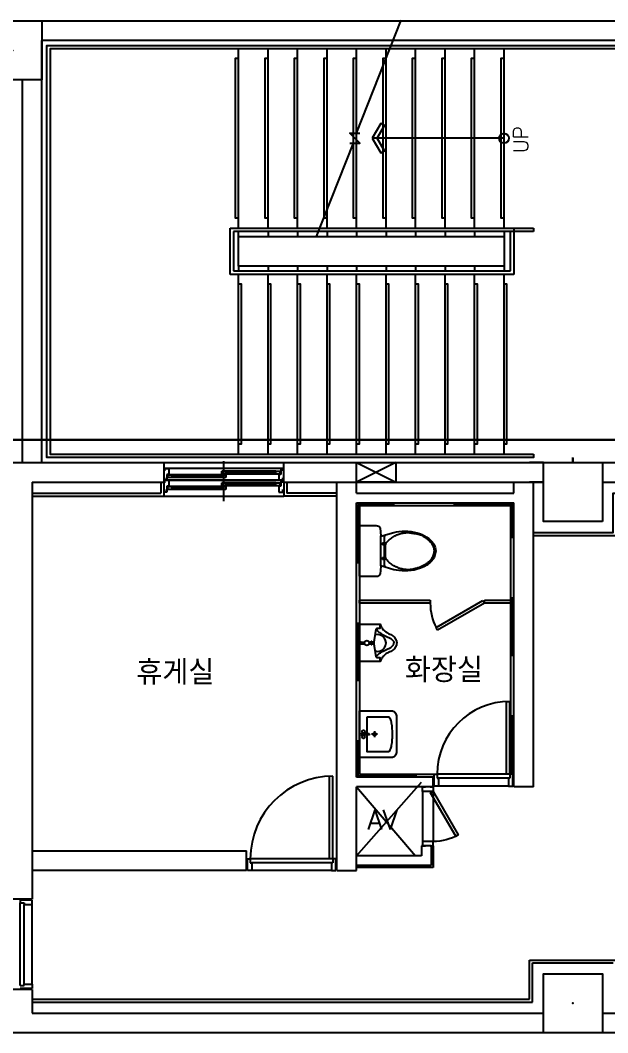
# Model space of a CAD drawing. Header units: millimetres. Extents: x 116443 to 620443, y -399357 to -63957.
# Drawn here: x 388765 to 394740, y -174061 to -163761 of the extents above; entities that cross this region are included whole.
import ezdxf
from ezdxf.enums import TextEntityAlignment as Align

# ---------------------------------------------------------------- set-up
doc = ezdxf.new("R2010")
doc.units = ezdxf.units.MM
doc.header["$LTSCALE"] = 600
doc.linetypes.add('HD', pattern=[2.5, 1.5, -1])
doc.linetypes.add('HIDDEN', pattern=[2, 1, -1])
doc.layers.add('z', color=8, linetype='Continuous')
doc.layers.add('레이스웨이', color=6, linetype='Continuous')
doc.styles.add('GHS', font='romans.shx', dxfattribs={"bigfont": 'ghs.shx'})

# ---------------------------------------------------------------- blocks, each defined once
blk = doc.blocks.new('주차-기둥')
at = {"layer": 'z', "color": 8, "linetype": 'Continuous', "flags": 128}
blk.add_lwpolyline([(300, 300), (300, -300), (-300, -300), (-300, 300)], close=True, dxfattribs=at)
at = {"layer": 'z', "color": 8, "linetype": 'Continuous'}
blk.add_point((0, 0), dxfattribs=at)

msp = doc.modelspace()

# ---------------------------------------------------------------- linework, layer by layer
at = {"layer": 'z', "color": 8}
for p, q in [((388784.9, -163767.7), (395684.9, -163767.7)), ((392186.3, -164910.6), (392640.2, -163760.7)), ((388984.9, -168260.7), (388984.9, -163967.7)), ((395684.9, -163967.7), (388984.9, -163967.7)), ((390984.9, -165875.7), (390984.9, -164045.7)), ((391284.9, -165875.7), (391284.9, -164045.7)), ((391584.9, -165875.7), (391584.9, -164045.7)), ((391884.9, -165875.7), (391884.9, -164045.7)), ((392184.9, -165875.7), (392184.9, -164045.7)), ((392484.9, -165875.7), (392484.9, -164045.7)), ((392784.9, -165875.7), (392784.9, -164045.7)), ((393084.9, -165875.7), (393084.9, -164045.7)), ((393384.9, -165875.7), (393384.9, -164045.7)), ((393684.9, -165875.7), (393684.9, -164045.7)), ((388784.9, -164360.7), (388784.9, -168260.7)), ((393684.9, -164960.6), (392344.9, -164960.6)), ((392149.9, -165010.6), (391774.8, -165960.9)), ((390899.9, -166345.7), (390899.9, -165875.7)), ((390899.9, -165875.7), (391808.4, -165875.7)), ((391794.6, -165910.7), (390934.9, -165910.7)), ((390934.9, -165910.7), (390934.9, -166310.7)), ((390984.9, -165960.7), (390984.9, -165910.7)), ((391284.9, -165910.7), (391284.9, -165960.9)), ((391584.9, -165910.7), (391584.9, -165960.9)), ((393984.9, -165910.7), (391794.6, -165910.7)), ((391808.4, -165875.7), (393984.9, -165875.7)), ((391884.9, -165910.7), (391884.9, -165960.9)), ((392184.9, -165910.7), (392184.9, -165960.9)), ((392484.9, -165910.7), (392484.9, -165960.9)), ((392784.9, -165910.7), (392784.9, -165960.9)), ((393084.9, -165910.7), (393084.9, -165960.9)), ((393384.9, -165910.7), (393384.9, -165960.9)), ((393684.9, -165910.7), (393684.9, -165960.9)), ((393749.9, -166310.7), (393749.9, -165910.7)), ((393784.9, -165875.7), (393784.9, -166345.7)), ((393984.9, -165875.7), (393984.9, -165910.7)), ((390934.9, -166310.7), (393749.9, -166310.7)), ((390984.9, -166260.9), (390984.9, -166310.7)), ((391284.9, -166260.9), (391284.9, -166310.7)), ((391584.9, -166260.9), (391584.9, -166310.7)), ((391884.9, -166260.9), (391884.9, -166310.7)), ((392184.9, -166260.9), (392184.9, -166310.7)), ((392484.9, -166260.9), (392484.9, -166310.7)), ((392784.9, -166260.9), (392784.9, -166310.7)), ((393084.9, -166260.9), (393084.9, -166310.7)), ((393384.9, -166260.9), (393384.9, -166310.7)), ((393684.9, -166260.9), (393684.9, -166310.7)), ((393784.9, -166345.7), (390899.9, -166345.7)), ((390984.9, -168168.3), (390984.9, -166345.7)), ((391284.9, -168168.3), (391284.9, -166345.7)), ((391584.9, -168168.3), (391584.9, -166345.7)), ((391884.9, -168168.3), (391884.9, -166345.7)), ((392184.9, -168168.3), (392184.9, -166345.7)), ((392484.9, -168168.3), (392484.9, -166345.7)), ((392784.9, -168168.3), (392784.9, -166345.7)), ((393084.9, -168168.3), (393084.9, -166345.7)), ((393384.9, -168168.3), (393384.9, -166345.7)), ((393684.9, -168168.3), (393684.9, -166345.7)), ((388244.9, -168260.7), (390224.9, -168260.7)), ((390224.9, -168260.7), (391444.9, -168260.7)), ((390224.9, -168260.7), (390224.9, -168460.7)), ((390834.9, -168653, 0), (390834.9, -168246.7, 0)), ((391444.9, -168260.7), (398384.9, -168260.7)), ((394384.9, -168260.3), (394384.9, -168210.3)), ((394384.9, -168210.7), (394384.9, -168260.7)), ((391434.9, -168320.7), (390234.9, -168320.7, 0)), ((390234.9, -168345.7, 0), (390234.9, -168320.7, 0)), ((390234.9, -168320.7, 0), (390274.9, -168320.7, 0)), ((390274.9, -168380.7, 0), (390254.9, -168380.7, 0)), ((390254.9, -168380.7, 0), (390254.9, -168440.7, 0)), ((390814.9, -168383.7, 0), (390264.9, -168383.7, 0)), ((390264.9, -168413.7, 0), (390264.9, -168383.7, 0)), ((390264.9, -168383.7, 0), (390304.9, -168383.7, 0)), ((390274.9, -168320.7, 0), (390274.9, -168380.7, 0)), ((390304.9, -168383.7, 0), (390304.9, -168413.7, 0)), ((390814.9, -168394.7, 0), (390304.9, -168394.7, 0)), ((390814.9, -168402.7, 0), (390304.9, -168402.7, 0)), ((391364.9, -168347.7), (390814.9, -168347.7, 0)), ((390814.9, -168377.7, 0), (390814.9, -168347.7, 0)), ((390814.9, -168347.7, 0), (390854.9, -168347.7, 0)), ((390854.9, -168377.7, 0), (390814.9, -168377.7, 0)), ((390814.9, -168413.7, 0), (390814.9, -168383.7, 0)), ((390814.9, -168383.7, 0), (390854.9, -168383.7, 0)), ((390854.9, -168347.7, 0), (390854.9, -168377.7, 0)), ((391364.9, -168358.7), (390854.9, -168358.7, 0)), ((391364.9, -168366.7), (390854.9, -168366.7, 0)), ((391364.9, -168377.7), (390854.9, -168377.7, 0)), ((390854.9, -168383.7, 0), (390854.9, -168413.7, 0)), ((391364.9, -168377.7), (391364.9, -168347.7)), ((391364.9, -168347.7), (391404.9, -168347.7)), ((391404.9, -168377.7), (391364.9, -168377.7)), ((391414.9, -168380.7), (391394.9, -168380.7)), ((391394.9, -168380.7), (391394.9, -168440.7)), ((391404.9, -168347.7), (391404.9, -168377.7)), ((391434.9, -168320.7), (391414.9, -168320.7)), ((391414.9, -168320.7), (391414.9, -168380.7)), ((391434.9, -168345.7), (391434.9, -168320.7)), ((388884.9, -168460.7), (388884.9, -172700.7)), ((388884.9, -168460.7), (390224.9, -168460.7)), ((390194.9, -168460.7), (390194.9, -168570.7)), ((390224.9, -168460.7), (390224.9, -168600.7)), ((390234.9, -168440.7, 0), (390234.9, -168415.7, 0)), ((390234.9, -168440.7, 0), (391434.9, -168440.7)), ((390254.9, -168440.7, 0), (390234.9, -168440.7, 0)), ((391434.9, -168440.7), (390234.9, -168440.7, 0)), ((390234.9, -168465.7, 0), (390234.9, -168440.7, 0)), ((390234.9, -168440.7, 0), (390274.9, -168440.7, 0)), ((390274.9, -168500.7, 0), (390254.9, -168500.7, 0)), ((390254.9, -168500.7, 0), (390254.9, -168560.7, 0)), ((390304.9, -168413.7, 0), (390264.9, -168413.7, 0)), ((390814.9, -168503.7, 0), (390264.9, -168503.7, 0)), ((390264.9, -168533.7, 0), (390264.9, -168503.7, 0)), ((390264.9, -168503.7, 0), (390304.9, -168503.7, 0)), ((390274.9, -168440.7, 0), (390274.9, -168500.7, 0)), ((390814.9, -168413.7, 0), (390304.9, -168413.7, 0)), ((390304.9, -168503.7, 0), (390304.9, -168533.7, 0)), ((390854.9, -168413.7, 0), (390814.9, -168413.7, 0)), ((391364.9, -168467.7), (390814.9, -168467.7, 0)), ((390814.9, -168497.7, 0), (390814.9, -168467.7, 0)), ((390814.9, -168467.7, 0), (390854.9, -168467.7, 0)), ((390854.9, -168497.7, 0), (390814.9, -168497.7, 0)), ((390814.9, -168533.7, 0), (390814.9, -168503.7, 0)), ((390814.9, -168503.7, 0), (390854.9, -168503.7, 0)), ((390854.9, -168467.7, 0), (390854.9, -168497.7, 0)), ((391364.9, -168478.7), (390854.9, -168478.7, 0)), ((391364.9, -168486.7), (390854.9, -168486.7, 0)), ((391364.9, -168497.7), (390854.9, -168497.7, 0)), ((390854.9, -168503.7, 0), (390854.9, -168533.7, 0)), ((391364.9, -168497.7), (391364.9, -168467.7)), ((391364.9, -168467.7), (391404.9, -168467.7)), ((391404.9, -168497.7), (391364.9, -168497.7)), ((391394.9, -168440.7), (391434.9, -168440.7)), ((391414.9, -168500.7), (391394.9, -168500.7)), ((391394.9, -168500.7), (391394.9, -168560.7)), ((391404.9, -168467.7), (391404.9, -168497.7)), ((391434.9, -168440.7), (391414.9, -168440.7)), ((391414.9, -168440.7), (391414.9, -168500.7)), ((391434.9, -168440.7), (391434.9, -168415.7)), ((391434.9, -168465.7), (391434.9, -168440.7)), ((391444.9, -168460.7), (391444.9, -168600.7)), ((391444.9, -168460.7), (394084.9, -168460.7)), ((391474.9, -168460.7), (391474.9, -168570.7)), ((391984.9, -172410.7), (391984.9, -168460.7)), ((392184.9, -168570.7), (392184.9, -168460.7)), ((393784.9, -168570.7), (393784.9, -168460.7)), ((393984.9, -171560.7), (393984.9, -168460.7)), ((394684.9, -168460.7), (398184.9, -168460.7)), ((388884.9, -168570.7), (390194.9, -168570.7)), ((388884.9, -168600.7), (390224.9, -168600.7)), ((390224.9, -168600.7), (391444.9, -168600.7)), ((390234.9, -168560.7, 0), (390234.9, -168535.7, 0)), ((390254.9, -168560.7, 0), (390234.9, -168560.7, 0)), ((390304.9, -168533.7, 0), (390264.9, -168533.7, 0)), ((390814.9, -168514.7, 0), (390304.9, -168514.7, 0)), ((390814.9, -168522.7, 0), (390304.9, -168522.7, 0)), ((390814.9, -168533.7, 0), (390304.9, -168533.7, 0)), ((390854.9, -168533.7, 0), (390814.9, -168533.7, 0)), ((391394.9, -168560.7), (391434.9, -168560.7)), ((391434.9, -168560.7), (391434.9, -168535.7)), ((391984.9, -168600.7), (391444.9, -168600.7)), ((391984.9, -168570.7), (391474.9, -168570.7)), ((392184.9, -168570.7), (393784.9, -168570.7)), ((392184.9, -171460.7), (392184.9, -168670.7)), ((392184.9, -168670.7), (393784.9, -168670.7)), ((393784.9, -171560.7), (393784.9, -168670.7)), ((392432.3, -169311), (392431.9, -169005.5)), ((392469.9, -169310.7), (392469.9, -169010.7)), ((392449.9, -169095.7), (392449.9, -169075.7)), ((392449.9, -169075.7), (392479.9, -169075.7)), ((392479.9, -169095.7), (392449.9, -169095.7)), ((392479.9, -169075.7), (392479.9, -169095.7)), ((392449.9, -169245.7), (392449.9, -169225.7)), ((392449.9, -169225.7), (392479.9, -169225.7)), ((392479.9, -169225.7), (392479.9, -169245.7)), ((392479.9, -169245.7), (392449.9, -169245.7)), ((392214.9, -169690.7), (392214.9, -169660.7)), ((392214.9, -169660.7), (392934.9, -169660.7)), ((392934.9, -169690.7), (392214.9, -169690.7)), ((392934.9, -169660.7), (392934.9, -169690.7)), ((392993.6, -169939.7), (393469.9, -169664.7)), ((393484.9, -169690.7), (393008.6, -169965.7)), ((393469.9, -169664.7), (393484.9, -169690.7)), ((393484.9, -169690.7), (393484.9, -169660.7)), ((393484.9, -169660.7), (393754.9, -169660.7)), ((393754.9, -169690.7), (393484.9, -169690.7)), ((393754.9, -169660.7), (393754.9, -169690.7)), ((393008.6, -169965.7), (392993.6, -169939.7)), ((392224.9, -170075.7), (392214.9, -170075.7)), ((392214.9, -170085.7), (392267, -170085.7)), ((392214.9, -170105.7), (392267, -170105.7)), ((392214.9, -170115.7), (392224.9, -170115.7)), ((392224.9, -170115.7), (392224.9, -170075.7)), ((392312.8, -170085.7), (392334.9, -170085.7)), ((392312.8, -170105.7), (392334.9, -170105.7)), ((392334.9, -170075.7), (392339.9, -170075.7)), ((392334.9, -170115.7), (392334.9, -170075.7)), ((392339.9, -170115.7), (392334.9, -170115.7)), ((392339.9, -170075.7), (392339.9, -170115.7)), ((393709.9, -171430.7), (393709.9, -170690.7)), ((393709.9, -170690.7), (393744.9, -170690.7)), ((393744.9, -171430.7), (393744.9, -170690.7)), ((392510.7, -170848.9), (392288.4, -170848.9)), ((392288.4, -170848.9), (392288.4, -171016.5)), ((392397.8, -171023.3), (392335.8, -171023.3)), ((392366.7, -170992.9), (392366.7, -171055)), ((391909.9, -172290.7), (391909.9, -171450.7)), ((391944.9, -172290.7), (391944.9, -171450.7)), ((392964.9, -171460.7), (392184.9, -171460.7)), ((392214.9, -171430.7), (392974.9, -171430.7)), ((392964.9, -171560.7), (392964.9, -171460.7)), ((392974.9, -171430.7), (393004.9, -171430.7)), ((392974.9, -171550.7), (392974.9, -171430.7)), ((393004.9, -171430.7), (393004.9, -171470.7)), ((393744.9, -171430.7), (393004.9, -171430.7)), ((393004.9, -171470.7), (393019.9, -171470.7)), ((393019.9, -171470.7), (393019.9, -171550.7)), ((393729.9, -171470.7), (393019.9, -171470.7)), ((393744.9, -171430.7), (393709.9, -171430.7)), ((393744.9, -171470.7), (393729.9, -171470.7)), ((393729.9, -171470.7), (393729.9, -171550.7)), ((393774.9, -171430.7), (393744.9, -171430.7)), ((393744.9, -171430.7), (393744.9, -171470.7)), ((393774.9, -171550.7), (393774.9, -171430.7)), ((392184.9, -172260.7), (392844.9, -171510.7)), ((392184.9, -172410.7), (392184.9, -171560.7)), ((392964.9, -171560.7), (392184.9, -171560.7)), ((392184.9, -171560.7), (392784.9, -172260.7)), ((393019.9, -171550.7), (392974.9, -171550.7)), ((393729.9, -171550.7), (393019.9, -171550.7)), ((393729.9, -171550.7), (393774.9, -171550.7)), ((393984.9, -171560.7), (393784.9, -171560.7)), ((392854.9, -171605.7), (392854.9, -172115.9)), ((392964.9, -171605.7), (392964.9, -172115.9)), ((388884.9, -172210.7), (391064.9, -172210.7)), ((391064.9, -172410.7), (391064.9, -172210.7)), ((392944.9, -172160.9), (392844.9, -172160.9)), ((392844.9, -172160.9), (392844.9, -172260.7)), ((392944.9, -172160.9), (392944.9, -172360.7)), ((392964.9, -172160.9), (392964.9, -172380.7)), ((391074.9, -172290.7), (391104.9, -172290.7)), ((391074.9, -172410.7), (391074.9, -172290.7)), ((391104.9, -172290.7), (391104.9, -172330.7)), ((391944.9, -172290.7), (391104.9, -172290.7)), ((391944.9, -172290.7), (391909.9, -172290.7)), ((391974.9, -172290.7), (391944.9, -172290.7)), ((391944.9, -172290.7), (391944.9, -172330.7)), ((391974.9, -172410.7), (391974.9, -172290.7)), ((392844.9, -172260.7), (392184.9, -172260.7)), ((391064.9, -172410.7), (388884.9, -172410.7)), ((391119.9, -172410.7), (391074.9, -172410.7)), ((391104.9, -172330.7), (391119.9, -172330.7)), ((391119.9, -172330.7), (391119.9, -172410.7)), ((391929.9, -172330.7), (391119.9, -172330.7)), ((391929.9, -172410.7), (391119.9, -172410.7)), ((391944.9, -172330.7), (391929.9, -172330.7)), ((391929.9, -172330.7), (391929.9, -172410.7)), ((391929.9, -172410.7), (391974.9, -172410.7)), ((391984.9, -172410.7), (392184.9, -172410.7)), ((392944.9, -172360.7), (392184.9, -172360.7)), ((392964.9, -172380.7), (392184.9, -172380.7)), ((388884.9, -172700.7), (388684.9, -172700.7)), ((388764.9, -172710.7), (388764.9, -172740.7)), ((388884.9, -172710.7), (388764.9, -172710.7)), ((388884.9, -172755.7), (388884.9, -172710.7)), ((388764.9, -172740.7), (388804.9, -172740.7)), ((388764.9, -173580.7), (388764.9, -172740.7)), ((388804.9, -172740.7), (388804.9, -172755.7)), ((388804.9, -172755.7), (388884.9, -172755.7)), ((388804.9, -173565.7), (388804.9, -172755.7)), ((388884.9, -173565.7), (388884.9, -172755.7)), ((393944.9, -173720.7), (393944.9, -173320.7)), ((393944.9, -173320.7), (394824.9, -173320.7)), ((393974.9, -173750.7), (393974.9, -173350.7)), ((393974.9, -173350.7), (394794.9, -173350.7)), ((388884.9, -173620.7), (388684.9, -173620.7)), ((388764.9, -173580.7), (388804.9, -173580.7)), ((388884.9, -173610.7), (388764.9, -173610.7)), ((388804.9, -173580.7), (388804.9, -173565.7)), ((388804.9, -173565.7), (388884.9, -173565.7)), ((388884.9, -173565.7), (388884.9, -173610.7)), ((388884.9, -173620.7), (388884.9, -173860.7)), ((388884.9, -173720.7), (393944.9, -173720.7)), ((388884.9, -173750.7), (393974.9, -173750.7)), ((388884.9, -173860.7), (394084.9, -173860.7))]:
    msp.add_line(p, q, dxfattribs=at)
at = {"layer": 'z', "color": 8, "linetype": 'Continuous'}
for p, q in [((391444.9, -168460.7), (391444.9, -168260.7)), ((391444.9, -168460.7), (391444.9, -168260.7)), ((394084.9, -168260.7), (393944.9, -168260.7)), ((394084.9, -168460.7), (393944.9, -168460.7))]:
    msp.add_line(p, q, dxfattribs=at)
at = {"layer": 'z', "color": 8, "linetype": 'HIDDEN'}
msp.add_line((392199.9, -171445.7), (392974.9, -171445.7), dxfattribs=at)
at = {"layer": 'z', "color": 8}
for points in [[(393984.9, -168175.3), (393984.9, -168210.3), (389034.9, -168210.3), (389034.9, -165267.5), (389034.9, -164017.7), (389034.9, -164017.7), (392541.5, -164017.7)], [(392527.7, -164052.7), (389069.9, -164052.7), (389069.9, -164052.7), (389069.9, -165302.5), (389069.9, -168175.3), (393984.9, -168175.3)], [(392541.5, -164017.7), (395984.9, -164017.7), (395984.9, -164052.7), (392527.7, -164052.7)], [(392118.1, -165010.6), (392218.1, -165010.6), (392118.1, -164910.6), (392218.1, -164910.6)], [(393754.9, -171430.7), (393754.9, -168700.7), (392214.9, -168700.7), (392214.9, -171430.7)], [(392431.9, -169005.5), (392432.3, -169010.5)], [(392934.9, -171560.7), (392964.9, -171560.7), (392964.9, -171605.7), (392854.9, -171605.7), (392854.9, -171560.7), (392884.9, -171560.7)], [(393219.9, -172047.6), (393193.9, -172062.6), (392938.9, -171620.7), (392964.9, -171605.7)], [(392934.9, -172160.9), (392964.9, -172160.9), (392964.9, -172115.9), (392854.9, -172115.9), (392854.9, -172160.9), (392884.9, -172160.9)]]:
    msp.add_lwpolyline(points, dxfattribs=at)
at = {"layer": 'z', "color": 8, "flags": 128}
for points in [[(390984.9, -165775.7), (390954.9, -165775.7), (390954.9, -164145.7), (390984.9, -164145.7)], [(391284.9, -165775.7), (391254.9, -165775.7), (391254.9, -164145.7), (391284.9, -164145.7)], [(391584.9, -165775.7), (391554.9, -165775.7), (391554.9, -164145.7), (391584.9, -164145.7)], [(391884.9, -165775.7), (391854.9, -165775.7), (391854.9, -164145.7), (391884.9, -164145.7)], [(392184.9, -165775.7), (392154.9, -165775.7), (392154.9, -164145.7), (392184.9, -164145.7)], [(392484.9, -165775.7), (392454.9, -165775.7), (392454.9, -164145.7), (392484.9, -164145.7)], [(392784.9, -165775.7), (392754.9, -165775.7), (392754.9, -164145.7), (392784.9, -164145.7)], [(393084.9, -165775.7), (393054.9, -165775.7), (393054.9, -164145.7), (393084.9, -164145.7)], [(393384.9, -165775.7), (393354.9, -165775.7), (393354.9, -164145.7), (393384.9, -164145.7)], [(393684.9, -165775.7), (393654.9, -165775.7), (393654.9, -164145.7), (393684.9, -164145.7)], [(390984.9, -168068.3), (391014.9, -168068.3), (391014.9, -166445.7), (390984.9, -166445.7)], [(391284.9, -168068.3), (391314.9, -168068.3), (391314.9, -166445.7), (391284.9, -166445.7)], [(391584.9, -168068.3), (391614.9, -168068.3), (391614.9, -166445.7), (391584.9, -166445.7)], [(391884.9, -168068.3), (391914.9, -168068.3), (391914.9, -166445.7), (391884.9, -166445.7)], [(392184.9, -168068.3), (392214.9, -168068.3), (392214.9, -166445.7), (392184.9, -166445.7)], [(392484.9, -168068.3), (392514.9, -168068.3), (392514.9, -166445.7), (392484.9, -166445.7)], [(392784.9, -168068.3), (392814.9, -168068.3), (392814.9, -166445.7), (392784.9, -166445.7)], [(393084.9, -168068.3), (393114.9, -168068.3), (393114.9, -166445.7), (393084.9, -166445.7)], [(393384.9, -168068.3), (393414.9, -168068.3), (393414.9, -166445.7), (393384.9, -166445.7)], [(393684.9, -168068.3), (393714.9, -168068.3), (393714.9, -166445.7), (393684.9, -166445.7)], [(393984.9, -168970.7), (394794.9, -168970.7), (394794.9, -168570.7), (398074.9, -168570.7), (398074.9, -168970.7), (398184.9, -168970.7)], [(393984.9, -169000.7), (394824.9, -169000.7), (394824.9, -168600.7), (398044.9, -168600.7), (398044.9, -169000.7), (398184.9, -169000.7)]]:
    msp.add_lwpolyline(points, dxfattribs=at)
at = {"layer": 'z', "color": 8}
for points in [[(392344.9, -164960.6), (392431.4, -165110.4), (392468.7, -165088.9), (392394.4, -164960.3), (392468.7, -164831.7), (392431.4, -164810.2)], [(392491.2, -169073.9), (392496.5, -169067), (392502.9, -169059.9), (392510.1, -169052.7), (392518.2, -169045.5), (392526.8, -169038.4), (392536, -169031.4), (392545.6, -169024.7), (392555.4, -169018.3), (392565.3, -169012.3), (392575.3, -169006.8), (392585.4, -169001.7), (392595.5, -168997), (392605.6, -168992.8), (392615.8, -168988.9), (392625.9, -168985.6), (392636, -168982.7), (392646, -168980.2), (392655.8, -168978.2), (392665.3, -168976.5), (392674.3, -168975.2), (392682.5, -168974.1), (392690, -168973.4), (392696.5, -168972.8), (392701.9, -168972.4), (392706.2, -168972.2), (392709.4, -168972.2), (392712.1, -168972.2), (392714.4, -168972.5), (392716.7, -168972.8), (392719.4, -168973.2), (392722.6, -168973.8), (392726.9, -168974.4), (392732.3, -168975.2), (392738.7, -168976.1), (392746.1, -168977), (392754, -168978.1), (392762.5, -168979.3), (392771.1, -168980.6), (392779.8, -168982), (392788.4, -168983.5), (392796.6, -168985), (392804.4, -168986.7), (392811.7, -168988.4), (392818.4, -168990), (392824.6, -168991.6), (392830, -168993.1), (392834.7, -168994.4), (392838.6, -168995.5), (392841.7, -168996.4), (392844.1, -168997.2), (392846.1, -168997.9), (392847.8, -168998.6), (392849.5, -168999.5), (392851.3, -169000.6), (392853.5, -169001.9), (392856.3, -169003.7), (392859.8, -169005.9), (392864.1, -169008.5), (392868.9, -169011.7), (392874.3, -169015.2), (392880.2, -169019.2), (392886.5, -169023.6), (392893, -169028.4), (392899.7, -169033.6), (392906.6, -169039.1), (392913.6, -169045.1), (392920.5, -169051.4), (392927.2, -169058), (392933.8, -169065.1), (392940.1, -169072.4), (392946.1, -169080.1), (392951.6, -169088.2), (392956.6, -169096.5), (392961.1, -169105.2), (392964.9, -169114.1), (392968, -169123.3), (392970.5, -169132.8), (392972.2, -169142.4), (392973.1, -169152.2), (392973.2, -169162.1), (392972.5, -169172.2), (392970.9, -169182.3), (392968.5, -169192.3), (392965.5, -169202.2), (392961.9, -169211.8), (392957.7, -169221.1), (392953, -169230), (392948, -169238.3), (392942.5, -169246.1), (392936.8, -169253.2), (392930.8, -169259.9), (392924.6, -169266.2), (392918.2, -169272), (392911.8, -169277.4), (392905.2, -169282.5), (392898.7, -169287.4), (392892.2, -169292.1), (392885.6, -169296.5), (392879.1, -169300.7), (392872.6, -169304.8), (392866, -169308.6), (392859.4, -169312.2), (392852.7, -169315.6), (392845.9, -169318.8), (392839, -169321.8), (392832, -169324.6), (392824.8, -169327.3), (392817.5, -169329.8), (392810, -169332.2), (392802.3, -169334.5), (392794.5, -169336.7), (392786.4, -169338.9), (392778.1, -169341), (392769.6, -169343), (392760.9, -169344.9), (392752, -169346.6), (392742.9, -169348), (392733.7, -169349.2), (392724.3, -169350.1), (392714.9, -169350.6), (392705.3, -169350.6), (392695.6, -169350.3), (392685.8, -169349.5), (392676, -169348.3), (392666.1, -169346.8), (392656.1, -169344.8), (392646.1, -169342.4), (392636, -169339.7), (392625.9, -169336.5), (392615.7, -169333), (392605.6, -169329), (392595.4, -169324.7), (392585.3, -169320), (392575.3, -169314.8), (392565.3, -169309.3), (392555.4, -169303.3), (392545.6, -169296.9), (392536, -169290.2), (392526.8, -169283.2), (392518.2, -169276.1), (392510.1, -169268.9), (392502.9, -169261.7), (392496.5, -169254.6), (392491.2, -169247.7), (392487.1, -169241), (392483.9, -169234.5), (392481.7, -169228.1), (392480.2, -169221.6), (392479.3, -169215.1), (392478.8, -169208.3), (392478.6, -169201.2), (392478.6, -169193.8), (392478.6, -169185.9), (392478.6, -169177.6), (392478.6, -169169.1), (392478.6, -169160.5), (392478.6, -169151.9), (392478.6, -169143.4), (392478.6, -169135.2), (392478.6, -169127.3), (392478.6, -169119.9), (392478.8, -169112.9), (392479.3, -169106.2), (392480.2, -169099.7), (392481.7, -169093.3), (392483.9, -169087), (392487.1, -169080.5)]]:
    msp.add_lwpolyline(points, close=True, dxfattribs=at)
at = {"layer": 'z', "color": 8, "linetype": 'Continuous'}
msp.add_lwpolyline([(390984.9, -166260.7), (390984.9, -165960.7), (393684.9, -165960.7), (393684.9, -166260.7)], close=True, dxfattribs=at)
at = {"layer": 'z', "color": 8, "linetype": 'HD'}
msp.add_lwpolyline([(392184.9, -168260.7), (392584.9, -168260.7), (392584.9, -168460.7), (392184.9, -168460.7)], close=True, dxfattribs=at)
for points in [[(392584.9, -168260.7), (392184.9, -168460.7)], [(392184.9, -168260.7), (392584.9, -168460.7)]]:
    msp.add_lwpolyline(points, dxfattribs=at)
at = {"layer": 'z', "color": 8, "linetype": 'Continuous', "flags": 128}
for points in [[(394684.9, -168860.7), (394084.9, -168860.7), (394084.9, -168260.7), (394684.9, -168260.7)], [(394684.9, -168860.7), (394084.9, -168860.7), (394084.9, -168260.7), (394684.9, -168260.7)], [(394684.9, -174060.7), (394084.9, -174060.7), (394084.9, -173460.7), (394684.9, -173460.7)], [(394684.9, -174060.7), (394084.9, -174060.7), (394084.9, -173460.7), (394684.9, -173460.7)]]:
    msp.add_lwpolyline(points, close=True, dxfattribs=at)
at = {"layer": 'z', "color": 8, "linetype": 'HIDDEN'}
msp.add_lwpolyline([(393769.9, -171430.7), (393769.9, -168685.7), (392199.9, -168685.7), (392199.9, -171445.7)], dxfattribs=at)
at = {"layer": 'z', "color": 8}
for points in [[(392432.3, -169010.5), (392564.5, -168971.5, -0.0576804), (392676, -168958.6, -0.0651218), (392801.4, -168975, -0.0779058), (392898.4, -169017.8, -0.1071771), (392969.3, -169088.6, -0.1441368), (392990.5, -169160.7), (392974, -169228.2, -0.1071771), (392898.4, -169303.6, -0.0779058), (392801.4, -169346.4, -0.0651218), (392676, -169362.8, -0.057645), (392564.6, -169350), (392432.3, -169311), (392431.9, -169315.9), (392424.9, -169395.7, -0.2867962), (392384.9, -169420.7), (392224.9, -169420.7, -0.4142136), (392214.9, -169410.7), (392214.9, -168910.7, -0.4142136), (392224.9, -168900.7), (392384.9, -168900.7, -0.2867962), (392424.9, -168925.7), (392432.3, -169010.5)], [(392214.9, -169905.7), (392424.9, -169905.7), (392434.9, -169930.7, 0.0159625), (392454.9, -169960.7, 0.046411), (392494.9, -169990.7, 0.0258998), (392534.9, -170010.7, -0.027117), (392569.9, -170035.7, -0.0710216), (392589.9, -170070.7, -0.0485296), (392594.9, -170095.7, -0.0485296), (392589.9, -170120.7, -0.0710216), (392569.9, -170155.7, -0.027117), (392534.9, -170180.7, 0.0258998), (392494.9, -170200.7, 0.046411), (392454.9, -170230.7, 0.0159625), (392434.9, -170260.7), (392424.9, -170285.7), (392214.9, -170285.7)], [(392424.9, -170285.7), (392424.9, -170245.7), (392394.9, -170245.7, -0.1989124), (392390.6, -170243.9, -0.0891663), (392384.9, -170235.7), (392367.3, -170127.4, -0.0808976), (392367.3, -170064.1), (392384.9, -169955.7, -0.2268201), (392390.6, -169947.5, -0.062315), (392394.9, -169945.7), (392424.9, -169945.7), (392424.9, -169905.7)], [(392384.9, -169955.7, 0.0281142), (392406.6, -169980, 0.0536565), (392419.9, -169990.7, 0.0076397), (392456.5, -170013.4, 0.0214559), (392469.9, -170020.7, 0.0203937), (392494.9, -170031.7, -0.0253245), (392514.9, -170040.7, -0.016526), (392525.6, -170046.7, -0.0119625), (392539.9, -170055.7, -0.0493227), (392548.7, -170063, -0.0331162), (392559.9, -170075.7, -0.1023559), (392563.2, -170082.5, -0.0567606), (392564.9, -170095.7)], [(392384.9, -170235.7, -0.0281142), (392406.6, -170211.4, -0.0536565), (392419.9, -170200.7, -0.0076397), (392456.5, -170178, -0.0214559), (392469.9, -170170.7, -0.0203937), (392494.9, -170159.7, 0.0253245), (392514.9, -170150.7, 0.016526), (392525.6, -170144.8, 0.0119625), (392539.9, -170135.7, 0.0493227), (392548.7, -170128.5, 0.0331162), (392559.9, -170115.7, 0.1023559), (392563.2, -170109, 0.0567606), (392564.9, -170095.7)], [(392288.4, -171031.7), (392288.4, -171198.9), (392510.7, -171198.9, 0.2728149), (392522.1, -171192.3, 0.0701454), (392539.1, -171147.7, 0.0326796), (392547.4, -171096, 0.0236712), (392550.9, -171023.9, 0.0236712), (392547.4, -170951.8, 0.0326796), (392539.1, -170900.2, 0.0701454), (392522.1, -170855.6, 0.2728149), (392510.7, -170848.9, 0.2728149)], [(392239.6, -171015.3), (392309.3, -171018, -1), (392309.3, -171030.3), (392239.6, -171033)], [(392964.9, -171605.7), (393219.9, -172047.6, -0.1316557), (392964.9, -172115.9, -1.3816058)]]:
    msp.add_lwpolyline(points, format="xyb", dxfattribs=at)
msp.add_lwpolyline([(392539.9, -171260.7), (392214.9, -171260.7), (392214.9, -170785.7), (392539.9, -170785.7, -0.4142136), (392589.9, -170835.7), (392589.9, -171210.7, -0.4142136)], format="xyb", close=True, dxfattribs=at)
at = {"layer": 'z', "color": 8, "linetype": 'Continuous', "flags": 128}
msp.add_lwpolyline([(394684.9, -173860.7), (398184.9, -173860.7), (398184.9, -172930.7), (398384.9, -172930.7), (398384.9, -174060.7), (388494.9, -174060.7)], dxfattribs=at)
at = {"layer": 'z', "color": 8}
for centre, radius in [((393684.9, -164960.6), 50), ((392289.9, -170095.7), 25), ((392256.7, -170997.3), 15.3), ((392256.7, -171051), 15.3), ((392366.8, -171023.9), 15)]:
    msp.add_circle(centre, radius, dxfattribs=at)
for centre, radius, start, end in [((392481.7, -169012.5), 11.9, 98.70374, 171.29626), ((392481.7, -169308.9), 11.9, 188.70374, 261.29626), ((393502.3, -169688.4), 567.4, 180.23097, 206.29073), ((392399.9, -170095.7), 85, 253.21445, 106.78555), ((393744.9, -171430.7), 740, 90, 180), ((392239.3, -171024.4), 9.19, 88.09085, 180), ((392239.3, -171023.8), 9.19, 180, 271.90915), ((391944.9, -172290.7), 840, 90, 180)]:
    msp.add_arc(centre, radius, start, end, dxfattribs=at)
at = {"layer": 'z', "color": 8, "linetype": 'Continuous'}
msp.add_point((394384.9, -173760.7), dxfattribs=at)
msp.add_point((394384.9, -173760.7), dxfattribs=at)
at = {"layer": '레이스웨이', "color": 6, "lineweight": 30}
msp.add_line((370694.9, -168028.7), (399618.3, -168028.7), dxfattribs=at)

# ---------------------------------------------------------------- block references
at = {"layer": 'z', "color": 8, "rotation": 270}
msp.add_blockref('주차-기둥', (388684.9, -164067.7), dxfattribs=at)

# ---------------------------------------------------------------- texts
at = {"layer": 'z', "color": 8, "style": 'GHS'}
msp.add_text('UP', height=150, rotation=90, dxfattribs=at).set_placement((393856.9, -164974.4), align=Align.MIDDLE)
for s, p in [('휴게실', (390342.1, -170271)), ('화장실', (393073.6, -170246.9))]:
    msp.add_text(s, height=250, dxfattribs=at).set_placement(p, align=Align.TOP_CENTER)
msp.add_text('AV', height=200, dxfattribs=at).set_placement((392294.7, -171993.7))

doc.saveas('drawing.dxf')
